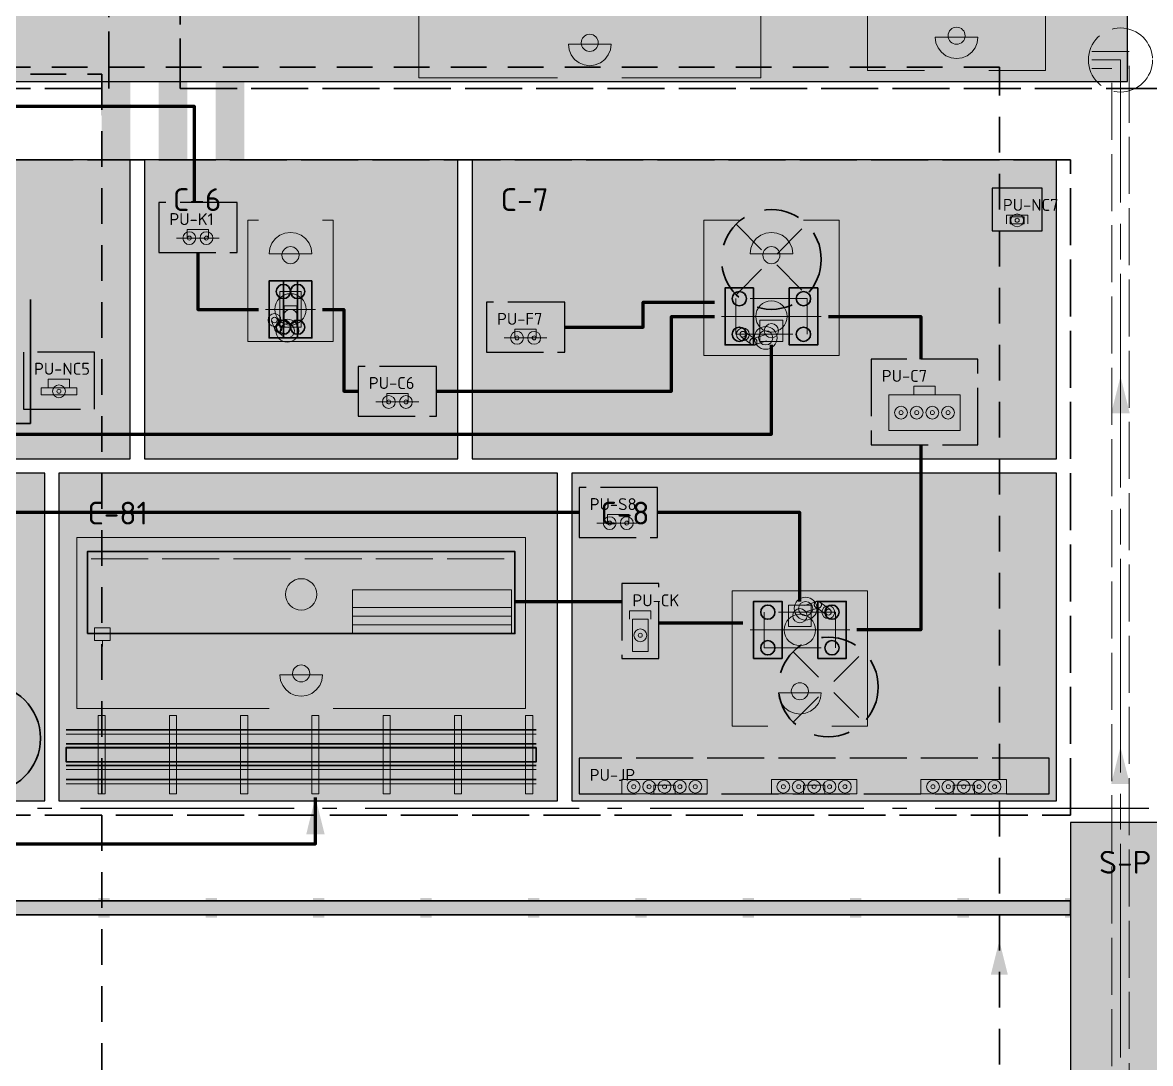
# Model space of a CAD drawing. Header units: millimetres. Extents: x 0 to 1189, y 0 to 841.
# Drawn here: x 534.4 to 613.6, y 586.6 to 659.6 of the extents above; entities that cross this region are included whole.
import ezdxf
from ezdxf.enums import TextEntityAlignment as Align

# ---------------------------------------------------------------- set-up
doc = ezdxf.new("R2010")
doc.units = ezdxf.units.MM
for name, pattern in [('FLUJO-TRAZOS', [4, 2.5, -1.5]), ('IRAM-E-TRAZOS', [5, 4, -1]), ('IRAM-F-TRAZO-PUNTO', [20, 15, -2, 1, -2])]:
    doc.linetypes.add(name, pattern=pattern)
for name, color, linetype, lineweight, true_color in [('A-AREA-TRABAJO', 30, 'CONTINUOUS', 13, 0xeb963c), ('A-DEFENSA', 2, 'CONTINUOUS', 35, 0xe6b400), ('A-EQUIPO', 30, 'CONTINUOUS', 35, 0xe67800), ('A-MAMPARA', 1, 'CONTINUOUS', 35, 0xc82828), ('A-PASILLO', 2, 'IRAM-E-TRAZOS', 35, 0xd7a500), ('A-PULMON', 6, 'IRAM-E-TRAZOS', 25, 0xdc00c8), ('A-SENDA', 2, 'CONTINUOUS', 25, 0xd7a500), ('A-ZONA-LOG', 5, 'IRAM-F-TRAZO-PUNTO', 25, 0x285ac8)]:
    doc.layers.add(name, color=color, linetype=linetype, lineweight=lineweight, true_color=true_color)
for name, color, linetype, lineweight in [('A-EJE', 1, 'IRAM-F-TRAZO-PUNTO', 18), ('A-EQUIPO-FINO', 8, 'CONTINUOUS', 13), ('A-EQUIPO-OCULTO', 8, 'IRAM-E-TRAZOS', 13), ('A-EQUIPO-RELLENO', 9, 'CONTINUOUS', 13), ('A-OPERARIO', 6, 'CONTINUOUS', 18), ('A-RELLENO', 9, 'CONTINUOUS', 13), ('A-SECTOR', 1, 'CONTINUOUS', 25), ('A-SECTOR-TXT', 1, 'CONTINUOUS', 25), ('A-TEXTO', 7, 'CONTINUOUS', 18), ('F-EFL-GAS', 4, 'FLUJO-TRAZOS', 35), ('F-EFL-LIQ', 34, 'FLUJO-TRAZOS', 35), ('F-MP', 5, 'CONTINUOUS', 70), ('F-RET', 8, 'FLUJO-TRAZOS', 18), ('F-SE', 30, 'CONTINUOUS', 70)]:
    doc.layers.add(name, color=color, linetype=linetype, lineweight=lineweight)
doc.styles.add('ISO3098', font='isocpeur.ttf')

msp = doc.modelspace()

# ---------------------------------------------------------------- hatches: boundary and pattern name
at = {"layer": 'A-DEFENSA', "true_color": 0xf5c800}
h = msp.add_hatch(color=7, dxfattribs=at)
h.dxf.hatch_style = 1
h.paths.add_polyline_path([(510, 597), (608, 597), (608, 598), (510, 598)])
at = {"layer": 'A-DEFENSA', "true_color": 0x1e1e1e}
h = msp.add_hatch(color=7, dxfattribs=at)
h.dxf.hatch_style = 1
h.paths.add_polyline_path([(539.754, 596.8), (540.554, 596.8), (540.554, 598.2), (539.754, 598.2)])
h = msp.add_hatch(color=7, dxfattribs=at)
h.dxf.hatch_style = 1
h.paths.add_polyline_path([(547.292, 596.8), (548.092, 596.8), (548.092, 598.2), (547.292, 598.2)])
h = msp.add_hatch(color=7, dxfattribs=at)
h.dxf.hatch_style = 1
h.paths.add_polyline_path([(554.831, 596.8), (555.631, 596.8), (555.631, 598.2), (554.831, 598.2)])
h = msp.add_hatch(color=7, dxfattribs=at)
h.dxf.hatch_style = 1
h.paths.add_polyline_path([(562.369, 596.8), (563.169, 596.8), (563.169, 598.2), (562.369, 598.2)])
h = msp.add_hatch(color=7, dxfattribs=at)
h.dxf.hatch_style = 1
h.paths.add_polyline_path([(569.908, 596.8), (570.708, 596.8), (570.708, 598.2), (569.908, 598.2)])
h = msp.add_hatch(color=7, dxfattribs=at)
h.dxf.hatch_style = 1
h.paths.add_polyline_path([(577.446, 596.8), (578.246, 596.8), (578.246, 598.2), (577.446, 598.2)])
h = msp.add_hatch(color=7, dxfattribs=at)
h.dxf.hatch_style = 1
h.paths.add_polyline_path([(584.985, 596.8), (585.785, 596.8), (585.785, 598.2), (584.985, 598.2)])
h = msp.add_hatch(color=7, dxfattribs=at)
h.dxf.hatch_style = 1
h.paths.add_polyline_path([(592.523, 596.8), (593.323, 596.8), (593.323, 598.2), (592.523, 598.2)])
h = msp.add_hatch(color=7, dxfattribs=at)
h.dxf.hatch_style = 1
h.paths.add_polyline_path([(600.062, 596.8), (600.862, 596.8), (600.862, 598.2), (600.062, 598.2)])
h = msp.add_hatch(color=7, dxfattribs=at)
h.dxf.hatch_style = 1
h.paths.add_polyline_path([(607.6, 596.8), (608.4, 596.8), (608.4, 598.2), (607.6, 598.2)])
at = {"layer": 'A-EQUIPO-RELLENO', "true_color": 0xffffff}
h = msp.add_hatch(color=7, dxfattribs=at)
h.dxf.hatch_style = 1
h.paths.add_polyline_path([(574.85, 658.2), (574.83, 658.355), (574.77, 658.5), (574.674, 658.624), (574.55, 658.72), (574.405, 658.78), (574.25, 658.8), (574.095, 658.78), (573.95, 658.72), (573.826, 658.624), (573.73, 658.5), (573.67, 658.355), (573.65, 658.2), (573.67, 658.045), (573.73, 657.9), (573.826, 657.776), (573.95, 657.68), (574.095, 657.62), (574.25, 657.6), (574.405, 657.62), (574.55, 657.68), (574.674, 657.776), (574.77, 657.9), (574.83, 658.045)])
h = msp.add_hatch(color=7, dxfattribs=at)
h.dxf.hatch_style = 1
h.paths.add_polyline_path([(600.6, 658.7), (600.58, 658.855), (600.52, 659), (600.424, 659.124), (600.3, 659.22), (600.155, 659.28), (600, 659.3), (599.845, 659.28), (599.7, 659.22), (599.576, 659.124), (599.48, 659), (599.42, 658.855), (599.4, 658.7), (599.42, 658.545), (599.48, 658.4), (599.576, 658.276), (599.7, 658.18), (599.845, 658.12), (600, 658.1), (600.155, 658.12), (600.3, 658.18), (600.424, 658.276), (600.52, 658.4), (600.58, 658.545)])
at = {"layer": 'A-EQUIPO-RELLENO', "true_color": 0xfae1f5}
h = msp.add_hatch(color=7, dxfattribs=at)
h.dxf.hatch_style = 1
h.paths.add_polyline_path([(572.75, 658.1), (572.801, 657.712), (572.951, 657.35), (573.189, 657.039), (573.5, 656.801), (573.862, 656.651), (574.25, 656.6), (574.638, 656.651), (575, 656.801), (575.311, 657.039), (575.549, 657.35), (575.699, 657.712), (575.75, 658.1), (572.75, 658.1)])
h = msp.add_hatch(color=7, dxfattribs=at)
h.dxf.hatch_style = 1
h.paths.add_polyline_path([(598.5, 658.6), (598.551, 658.212), (598.701, 657.85), (598.939, 657.539), (599.25, 657.301), (599.612, 657.151), (600, 657.1), (600.388, 657.151), (600.75, 657.301), (601.061, 657.539), (601.299, 657.85), (601.449, 658.212), (601.5, 658.6), (598.5, 658.6)])
at = {"layer": 'A-EQUIPO-RELLENO', "true_color": 0xfaf0fa}
h = msp.add_hatch(color=7, dxfattribs=at)
h.dxf.hatch_style = 1
h.paths.add_polyline_path([(603.75, 646), (604.75, 646), (604.75, 645.5), (603.75, 645.5)])
h = msp.add_hatch(color=7, dxfattribs=at)
h.dxf.hatch_style = 1
h.paths.add_polyline_path([(545.25, 644.5), (548.25, 644.5), (548.25, 644.5), (545.25, 644.5)])
at = {"layer": 'A-EQUIPO-RELLENO', "true_color": 0xfae1f5}
h = msp.add_hatch(color=7, dxfattribs=at)
h.dxf.hatch_style = 1
h.paths.add_polyline_path([(554.75, 643.4), (554.699, 643.788), (554.549, 644.15), (554.311, 644.461), (554, 644.699), (553.638, 644.849), (553.25, 644.9), (552.862, 644.849), (552.5, 644.699), (552.189, 644.461), (551.951, 644.15), (551.801, 643.788), (551.75, 643.4), (554.75, 643.4)])
h = msp.add_hatch(color=7, dxfattribs=at)
h.dxf.hatch_style = 1
h.paths.add_polyline_path([(588.5, 643.4), (588.449, 643.788), (588.299, 644.15), (588.061, 644.461), (587.75, 644.699), (587.388, 644.849), (587, 644.9), (586.612, 644.849), (586.25, 644.699), (585.939, 644.461), (585.701, 644.15), (585.551, 643.788), (585.5, 643.4), (588.5, 643.4)])
at = {"layer": 'A-EQUIPO-RELLENO', "true_color": 0xffffff}
h = msp.add_hatch(color=7, dxfattribs=at)
h.dxf.hatch_style = 1
h.paths.add_polyline_path([(552.65, 643.3), (552.67, 643.145), (552.73, 643), (552.826, 642.876), (552.95, 642.78), (553.095, 642.72), (553.25, 642.7), (553.405, 642.72), (553.55, 642.78), (553.674, 642.876), (553.77, 643), (553.83, 643.145), (553.85, 643.3), (553.83, 643.455), (553.77, 643.6), (553.674, 643.724), (553.55, 643.82), (553.405, 643.88), (553.25, 643.9), (553.095, 643.88), (552.95, 643.82), (552.826, 643.724), (552.73, 643.6), (552.67, 643.455)])
h = msp.add_hatch(color=7, dxfattribs=at)
h.dxf.hatch_style = 1
h.paths.add_polyline_path([(586.4, 643.3), (586.42, 643.145), (586.48, 643), (586.576, 642.876), (586.7, 642.78), (586.845, 642.72), (587, 642.7), (587.155, 642.72), (587.3, 642.78), (587.424, 642.876), (587.52, 643), (587.58, 643.145), (587.6, 643.3), (587.58, 643.455), (587.52, 643.6), (587.424, 643.724), (587.3, 643.82), (587.155, 643.88), (587, 643.9), (586.845, 643.88), (586.7, 643.82), (586.576, 643.724), (586.48, 643.6), (586.42, 643.455)])
at = {"layer": 'A-EQUIPO-RELLENO', "true_color": 0xcdd0d4}
h = msp.add_hatch(color=7, dxfattribs=at)
h.dxf.hatch_style = 1
h.paths.add_polyline_path([(553.75, 641.5), (551.75, 641.5), (551.75, 637.5), (553.75, 637.5)])
h = msp.add_hatch(color=7, dxfattribs=at)
h.dxf.hatch_style = 1
h.paths.add_polyline_path([(554.75, 641.5), (552.75, 641.5), (552.75, 637.5), (554.75, 637.5)])
h = msp.add_hatch(color=7, dxfattribs=at)
h.dxf.hatch_style = 1
h.paths.add_polyline_path([(585.75, 641), (583.75, 641), (583.75, 637), (585.75, 637)])
h = msp.add_hatch(color=7, dxfattribs=at)
h.dxf.hatch_style = 1
h.paths.add_polyline_path([(590.25, 641), (588.25, 641), (588.25, 637), (590.25, 637)])
at = {"layer": 'A-EQUIPO-RELLENO', "true_color": 0xeeeeee}
h = msp.add_hatch(color=7, dxfattribs=at)
h.dxf.hatch_style = 1
h.paths.add_polyline_path([(553.7, 639.75), (552.8, 639.75), (552.8, 638.25), (553.7, 638.25)])
h = msp.add_hatch(color=7, dxfattribs=at)
h.dxf.hatch_style = 1
h.paths.add_polyline_path([(587.8, 638.75), (586.2, 638.75), (586.2, 637.25), (587.8, 637.25)])
at = {"layer": 'A-EQUIPO-RELLENO', "true_color": 0xfaf0fa}
h = msp.add_hatch(color=7, dxfattribs=at)
h.dxf.hatch_style = 1
h.paths.add_polyline_path([(568.25, 637.5), (571.25, 637.5), (571.25, 637.5), (568.25, 637.5)])
h = msp.add_hatch(color=7, dxfattribs=at)
h.dxf.hatch_style = 1
h.paths.add_polyline_path([(535.75, 633.5), (538.25, 633.5), (538.25, 634), (535.75, 634)])
h = msp.add_hatch(color=7, dxfattribs=at)
h.dxf.hatch_style = 1
h.paths.add_polyline_path([(595.25, 631), (600.25, 631), (600.25, 633.5), (595.25, 633.5)])
h = msp.add_hatch(color=7, dxfattribs=at)
h.dxf.hatch_style = 1
h.paths.add_polyline_path([(559.25, 633), (562.25, 633), (562.25, 633), (559.25, 633)])
h = msp.add_hatch(color=7, dxfattribs=at)
h.dxf.hatch_style = 1
h.paths.add_polyline_path([(574.75, 624.5), (577.75, 624.5), (577.75, 624.5), (574.75, 624.5)])
at = {"layer": 'A-EQUIPO-RELLENO', "true_color": 0xeedec0}
h = msp.add_hatch(color=7, dxfattribs=at)
h.dxf.hatch_style = 1
h.paths.add_polyline_path([(539, 616.75), (569, 616.75), (569, 622.5), (539, 622.5)])
at = {"layer": 'A-EQUIPO-RELLENO', "true_color": 0xcdd0d4}
h = msp.add_hatch(color=7, dxfattribs=at)
h.dxf.hatch_style = 1
h.paths.add_polyline_path([(585.75, 615), (587.75, 615), (587.75, 619), (585.75, 619)])
at = {"layer": 'A-EQUIPO-RELLENO', "true_color": 0xeeeeee}
h = msp.add_hatch(color=7, dxfattribs=at)
h.dxf.hatch_style = 1
h.paths.add_polyline_path([(588.2, 617.25), (589.8, 617.25), (589.8, 618.75), (588.2, 618.75)])
at = {"layer": 'A-EQUIPO-RELLENO', "true_color": 0xcdd0d4}
h = msp.add_hatch(color=7, dxfattribs=at)
h.dxf.hatch_style = 1
h.paths.add_polyline_path([(590.25, 615), (592.25, 615), (592.25, 619), (590.25, 619)])
at = {"layer": 'A-EQUIPO-RELLENO', "true_color": 0xfaf0fa}
h = msp.add_hatch(color=7, dxfattribs=at)
h.dxf.hatch_style = 1
h.paths.add_polyline_path([(577.25, 615.5), (578.35, 615.5), (578.35, 617.75), (577.25, 617.75)])
at = {"layer": 'A-EQUIPO-RELLENO', "true_color": 0xcdd0d4}
h = msp.add_hatch(color=7, dxfattribs=at)
h.dxf.hatch_style = 1
h.paths.add_polyline_path([(539.5, 616.25), (540.6, 616.25), (540.6, 617.15), (539.5, 617.15)])
at = {"layer": 'A-EQUIPO-RELLENO', "true_color": 0xffffff}
h = msp.add_hatch(color=7, dxfattribs=at)
h.dxf.hatch_style = 1
h.paths.add_polyline_path([(554.6, 613.95), (554.58, 614.105), (554.52, 614.25), (554.424, 614.374), (554.3, 614.47), (554.155, 614.53), (554, 614.55), (553.845, 614.53), (553.7, 614.47), (553.576, 614.374), (553.48, 614.25), (553.42, 614.105), (553.4, 613.95), (553.42, 613.795), (553.48, 613.65), (553.576, 613.526), (553.7, 613.43), (553.845, 613.37), (554, 613.35), (554.155, 613.37), (554.3, 613.43), (554.424, 613.526), (554.52, 613.65), (554.58, 613.795)])
at = {"layer": 'A-EQUIPO-RELLENO', "true_color": 0xfae1f5}
h = msp.add_hatch(color=7, dxfattribs=at)
h.dxf.hatch_style = 1
h.paths.add_polyline_path([(552.5, 613.85), (552.551, 613.462), (552.701, 613.1), (552.939, 612.789), (553.25, 612.551), (553.612, 612.401), (554, 612.35), (554.388, 612.401), (554.75, 612.551), (555.061, 612.789), (555.299, 613.1), (555.449, 613.462), (555.5, 613.85), (552.5, 613.85)])
at = {"layer": 'A-EQUIPO-RELLENO', "true_color": 0xe1e6ec}
h = msp.add_hatch(color=7, dxfattribs=at)
h.dxf.hatch_style = 1
h.paths.add_polyline_path([(535.7, 609.4), (535.571, 610.384), (535.191, 611.3), (534.587, 612.087), (533.8, 612.691), (532.884, 613.071), (531.9, 613.2), (530.916, 613.071), (530, 612.691), (529.213, 612.087), (528.609, 611.3), (528.229, 610.384), (528.1, 609.4), (528.229, 608.416), (528.609, 607.5), (529.213, 606.713), (530, 606.109), (530.916, 605.729), (531.9, 605.6), (532.884, 605.729), (533.8, 606.109), (534.587, 606.713), (535.191, 607.5), (535.571, 608.416)])
at = {"layer": 'A-EQUIPO-RELLENO', "true_color": 0xffffff}
h = msp.add_hatch(color=7, dxfattribs=at)
h.dxf.hatch_style = 1
h.paths.add_polyline_path([(589.6, 612.7), (589.58, 612.855), (589.52, 613), (589.424, 613.124), (589.3, 613.22), (589.155, 613.28), (589, 613.3), (588.845, 613.28), (588.7, 613.22), (588.576, 613.124), (588.48, 613), (588.42, 612.855), (588.4, 612.7), (588.42, 612.545), (588.48, 612.4), (588.576, 612.276), (588.7, 612.18), (588.845, 612.12), (589, 612.1), (589.155, 612.12), (589.3, 612.18), (589.424, 612.276), (589.52, 612.4), (589.58, 612.545)])
at = {"layer": 'A-EQUIPO-RELLENO', "true_color": 0xfae1f5}
h = msp.add_hatch(color=7, dxfattribs=at)
h.dxf.hatch_style = 1
h.paths.add_polyline_path([(587.5, 612.6), (587.551, 612.212), (587.701, 611.85), (587.939, 611.539), (588.25, 611.301), (588.612, 611.151), (589, 611.1), (589.388, 611.151), (589.75, 611.301), (590.061, 611.539), (590.299, 611.85), (590.449, 612.212), (590.5, 612.6), (587.5, 612.6)])
at = {"layer": 'A-EQUIPO-RELLENO', "true_color": 0xcdd0d4}
h = msp.add_hatch(color=7, dxfattribs=at)
h.dxf.hatch_style = 1
h.paths.add_polyline_path([(540.25, 611), (539.75, 611), (539.75, 605.5), (540.25, 605.5)])
h = msp.add_hatch(color=7, dxfattribs=at)
h.dxf.hatch_style = 1
h.paths.add_polyline_path([(545.25, 611), (544.75, 611), (544.75, 605.5), (545.25, 605.5)])
h = msp.add_hatch(color=7, dxfattribs=at)
h.dxf.hatch_style = 1
h.paths.add_polyline_path([(550.25, 611), (549.75, 611), (549.75, 605.5), (550.25, 605.5)])
h = msp.add_hatch(color=7, dxfattribs=at)
h.dxf.hatch_style = 1
h.paths.add_polyline_path([(555.25, 611), (554.75, 611), (554.75, 605.5), (555.25, 605.5)])
h = msp.add_hatch(color=7, dxfattribs=at)
h.dxf.hatch_style = 1
h.paths.add_polyline_path([(560.25, 611), (559.75, 611), (559.75, 605.5), (560.25, 605.5)])
h = msp.add_hatch(color=7, dxfattribs=at)
h.dxf.hatch_style = 1
h.paths.add_polyline_path([(565.25, 611), (564.75, 611), (564.75, 605.5), (565.25, 605.5)])
h = msp.add_hatch(color=7, dxfattribs=at)
h.dxf.hatch_style = 1
h.paths.add_polyline_path([(570.25, 611), (569.75, 611), (569.75, 605.5), (570.25, 605.5)])
at = {"layer": 'A-EQUIPO-RELLENO', "true_color": 0x969ba0}
h = msp.add_hatch(color=7, dxfattribs=at)
h.dxf.hatch_style = 1
h.paths.add_polyline_path([(570.5, 608.75), (537.5, 608.75), (537.5, 607.75), (570.5, 607.75)])
at = {"layer": 'A-EQUIPO-RELLENO', "true_color": 0xfaf0fa}
h = msp.add_hatch(color=7, dxfattribs=at)
h.dxf.hatch_style = 1
h.paths.add_polyline_path([(576.5, 606.5), (582.5, 606.5), (582.5, 605.5), (576.5, 605.5)])
h = msp.add_hatch(color=7, dxfattribs=at)
h.dxf.hatch_style = 1
h.paths.add_polyline_path([(587, 606.5), (593, 606.5), (593, 605.5), (587, 605.5)])
h = msp.add_hatch(color=7, dxfattribs=at)
h.dxf.hatch_style = 1
h.paths.add_polyline_path([(597.5, 606.5), (603.5, 606.5), (603.5, 605.5), (597.5, 605.5)])
at = {"layer": 'A-RELLENO', "true_color": 0xfde4c8}
h = msp.add_hatch(color=7, dxfattribs=at)
h.dxf.hatch_style = 1
h.paths.add_polyline_path([(508.5, 655.5), (612, 655.5), (612, 678), (508.5, 678)])
h = msp.add_hatch(color=7, dxfattribs=at)
h.dxf.hatch_style = 1
h.paths.add_polyline_path([(511, 629), (542, 629), (542, 650), (511, 650)])
h = msp.add_hatch(color=7, dxfattribs=at)
h.dxf.hatch_style = 1
h.paths.add_polyline_path([(543, 629), (565, 629), (565, 650), (543, 650)])
h = msp.add_hatch(color=7, dxfattribs=at)
h.dxf.hatch_style = 1
h.paths.add_polyline_path([(566, 629), (607, 629), (607, 650), (566, 650)])
h = msp.add_hatch(color=7, dxfattribs=at)
h.dxf.hatch_style = 1
h.paths.add_polyline_path([(511, 605), (536, 605), (536, 628), (511, 628)])
h = msp.add_hatch(color=7, dxfattribs=at)
h.dxf.hatch_style = 1
h.paths.add_polyline_path([(537, 605), (572, 605), (572, 628), (537, 628)])
h = msp.add_hatch(color=7, dxfattribs=at)
h.dxf.hatch_style = 1
h.paths.add_polyline_path([(573, 605), (607, 605), (607, 628), (573, 628)])
at = {"layer": 'A-RELLENO', "true_color": 0xfad7cd}
h = msp.add_hatch(color=7, dxfattribs=at)
h.dxf.hatch_style = 1
h.paths.add_polyline_path([(608, 493.5), (673, 493.5), (673, 603.5), (608, 603.5)])
at = {"layer": 'A-SENDA', "true_color": 0xd7a500}
h = msp.add_hatch(color=7, dxfattribs=at)
h.dxf.hatch_style = 1
h.paths.add_polyline_path([(540, 649.5), (542, 649.5), (542, 656.75), (540, 656.75)])
h = msp.add_hatch(color=7, dxfattribs=at)
h.dxf.hatch_style = 1
h.paths.add_polyline_path([(544, 649.5), (546, 649.5), (546, 656.75), (544, 656.75)])
h = msp.add_hatch(color=7, dxfattribs=at)
h.dxf.hatch_style = 1
h.paths.add_polyline_path([(548, 649.5), (550, 649.5), (550, 656.75), (548, 656.75)])
h = msp.add_hatch(color=7, dxfattribs=at)
h.dxf.hatch_style = 1
h.paths.add_polyline_path([(608, 595), (615, 595), (615, 597), (608, 597)])
h = msp.add_hatch(color=7, dxfattribs=at)
h.dxf.hatch_style = 1
h.paths.add_polyline_path([(608, 591), (615, 591), (615, 593), (608, 593)])
h = msp.add_hatch(color=7, dxfattribs=at)
h.dxf.hatch_style = 1
h.paths.add_polyline_path([(608, 587), (615, 587), (615, 589), (608, 589)])
at = {"layer": 'F-EFL-LIQ', "true_color": 0x8c501e}
h = msp.add_hatch(color=7, dxfattribs=at)
h.dxf.hatch_style = 1
h.paths.add_polyline_path([(544.3, 656.5), (546.7, 655.9), (546.7, 657.1)])
h = msp.add_hatch(color=7, dxfattribs=at)
h.dxf.hatch_style = 1
h.paths.add_polyline_path([(574.3, 656.5), (576.7, 655.9), (576.7, 657.1)])
h = msp.add_hatch(color=7, dxfattribs=at)
h.dxf.hatch_style = 1
h.paths.add_polyline_path([(540, 640.8), (540.6, 643.2), (539.4, 643.2)])
h = msp.add_hatch(color=7, dxfattribs=at)
h.dxf.hatch_style = 1
h.paths.add_polyline_path([(603, 625.2), (602.4, 622.8), (603.6, 622.8)])
h = msp.add_hatch(color=7, dxfattribs=at)
h.dxf.hatch_style = 1
h.paths.add_polyline_path([(540, 610.8), (540.6, 613.2), (539.4, 613.2)])
h = msp.add_hatch(color=7, dxfattribs=at)
h.dxf.hatch_style = 1
h.paths.add_polyline_path([(603, 595.2), (602.4, 592.8), (603.6, 592.8)])
at = {"layer": 'F-MP', "true_color": 0x0046c8}
h = msp.add_hatch(color=7, dxfattribs=at)
h.dxf.hatch_style = 1
h.paths.add_polyline_path([(542.55, 653.75), (539.95, 654.4), (539.95, 653.1)])
h = msp.add_hatch(color=7, dxfattribs=at)
h.dxf.hatch_style = 1
h.paths.add_polyline_path([(546.5, 647), (547.15, 649.6), (545.85, 649.6)])
h = msp.add_hatch(color=7, dxfattribs=at)
h.dxf.hatch_style = 1
h.paths.add_polyline_path([(555, 605.25), (554.35, 602.65), (555.65, 602.65)])
at = {"layer": 'F-RET', "true_color": 0x969696}
h = msp.add_hatch(color=7, dxfattribs=at)
h.dxf.hatch_style = 1
h.paths.add_polyline_path([(609.5, 657), (612.1, 656.35), (612.1, 657.65)])
h = msp.add_hatch(color=7, dxfattribs=at)
h.dxf.hatch_style = 1
h.paths.add_polyline_path([(611.5, 634.8), (610.85, 632.2), (612.15, 632.2)])
h = msp.add_hatch(color=7, dxfattribs=at)
h.dxf.hatch_style = 1
h.paths.add_polyline_path([(611.5, 608.8), (610.85, 606.2), (612.15, 606.2)])
at = {"layer": 'F-SE', "true_color": 0xeb7800}
h = msp.add_hatch(color=7, dxfattribs=at)
h.dxf.hatch_style = 1
h.paths.add_polyline_path([(583, 640), (580.4, 640.65), (580.4, 639.35)])
h = msp.add_hatch(color=7, dxfattribs=at)
h.dxf.hatch_style = 1
h.paths.add_polyline_path([(551, 639.5), (548.4, 640.15), (548.4, 638.85)])
h = msp.add_hatch(color=7, dxfattribs=at)
h.dxf.hatch_style = 1
h.paths.add_polyline_path([(583, 639), (580.4, 639.65), (580.4, 638.35)])
h = msp.add_hatch(color=7, dxfattribs=at)
h.dxf.hatch_style = 1
h.paths.add_polyline_path([(597.5, 636), (598.15, 638.6), (596.85, 638.6)])
h = msp.add_hatch(color=7, dxfattribs=at)
h.dxf.hatch_style = 1
h.paths.add_polyline_path([(587, 637), (586.35, 634.4), (587.65, 634.4)])
h = msp.add_hatch(color=7, dxfattribs=at)
h.dxf.hatch_style = 1
h.paths.add_polyline_path([(558, 633.75), (555.4, 634.4), (555.4, 633.1)])
h = msp.add_hatch(color=7, dxfattribs=at)
h.dxf.hatch_style = 1
h.paths.add_polyline_path([(548.55, 630.75), (545.95, 631.4), (545.95, 630.1)])
h = msp.add_hatch(color=7, dxfattribs=at)
h.dxf.hatch_style = 1
h.paths.add_polyline_path([(570.55, 630.75), (567.95, 631.4), (567.95, 630.1)])
h = msp.add_hatch(color=7, dxfattribs=at)
h.dxf.hatch_style = 1
h.paths.add_polyline_path([(550.2, 625.25), (552.8, 624.6), (552.8, 625.9)])
h = msp.add_hatch(color=7, dxfattribs=at)
h.dxf.hatch_style = 1
h.paths.add_polyline_path([(579, 625.25), (581.6, 624.6), (581.6, 625.9)])
h = msp.add_hatch(color=7, dxfattribs=at)
h.dxf.hatch_style = 1
h.paths.add_polyline_path([(576.5, 619), (573.9, 619.65), (573.9, 618.35)])
h = msp.add_hatch(color=7, dxfattribs=at)
h.dxf.hatch_style = 1
h.paths.add_polyline_path([(585, 617.5), (582.4, 618.15), (582.4, 616.85)])
h = msp.add_hatch(color=7, dxfattribs=at)
h.dxf.hatch_style = 1
h.paths.add_polyline_path([(593, 617), (595.6, 616.35), (595.6, 617.65)])

# ---------------------------------------------------------------- linework, layer by layer
at = {"layer": 'A-AREA-TRABAJO'}
for p, q in [((593.75, 656.25), (597.75, 656.25)), ((602.25, 656.25), (606.25, 656.25)), ((562.25, 655.75), (572, 655.75)), ((576.5, 655.75), (586.25, 655.75)), ((551, 645.75), (550.25, 645.75)), ((556.25, 645.75), (555.5, 645.75)), ((584.75, 645.75), (582.25, 645.75)), ((591.75, 645.75), (589.25, 645.75)), ((538.25, 611.5), (551.75, 611.5)), ((556.25, 611.5), (569.75, 611.5)), ((584.25, 610.25), (586.75, 610.25)), ((591.25, 610.25), (593.75, 610.25))]:
    msp.add_line(p, q, dxfattribs=at)
for points in [[(562.25, 655.75), (562.25, 667.75), (586.25, 667.75), (586.25, 655.75)], [(593.75, 656.25), (593.75, 667.75), (606.25, 667.75), (606.25, 656.25)], [(556.25, 645.75), (556.25, 637.25), (550.25, 637.25), (550.25, 645.75)], [(591.75, 645.75), (591.75, 636.25), (582.25, 636.25), (582.25, 645.75)], [(538.25, 611.5), (538.25, 623.5), (569.75, 623.5), (569.75, 611.5)], [(584.25, 610.25), (584.25, 619.75), (593.75, 619.75), (593.75, 610.25)]]:
    msp.add_lwpolyline(points, dxfattribs=at)
at = {"layer": 'A-DEFENSA'}
for p, q in [((510, 598), (608, 598)), ((510, 597), (608, 597))]:
    msp.add_line(p, q, dxfattribs=at)
at = {"layer": 'A-EJE'}
for p, q in [((555, 639.5), (551.5, 639.5)), ((590.5, 639), (583.5, 639)), ((585.5, 617), (592.5, 617))]:
    msp.add_line(p, q, dxfattribs=at)
msp.add_lwpolyline([(641, 507), (611.5, 507), (611.5, 657), (609.5, 657)], dxfattribs=at)
at = {"layer": 'A-EQUIPO'}
for p, q in [((570.5, 610), (537.5, 610)), ((570.5, 609), (537.5, 609)), ((570.5, 607.5), (537.5, 607.5)), ((570.5, 606.5), (537.5, 606.5))]:
    msp.add_line(p, q, dxfattribs=at)
for points in [[(553.75, 641.5), (551.75, 641.5), (551.75, 637.5), (553.75, 637.5)], [(554.75, 641.5), (552.75, 641.5), (552.75, 637.5), (554.75, 637.5)], [(585.75, 641), (583.75, 641), (583.75, 637), (585.75, 637)], [(590.25, 641), (588.25, 641), (588.25, 637), (590.25, 637)], [(539, 616.75), (569, 616.75), (569, 622.5), (539, 622.5)], [(585.75, 615), (587.75, 615), (587.75, 619), (585.75, 619)], [(590.25, 615), (592.25, 615), (592.25, 619), (590.25, 619)], [(570.5, 608.75), (537.5, 608.75), (537.5, 607.75), (570.5, 607.75)]]:
    msp.add_lwpolyline(points, close=True, dxfattribs=at)
for centre, radius in [((552.75, 640.75), 0.5), ((553.75, 640.75), 0.5), ((584.75, 640.25), 0.5), ((589.25, 640.25), 0.5), ((552.75, 638.25), 0.5), ((553.75, 638.25), 0.5), ((584.75, 637.75), 0.5), ((589.25, 637.75), 0.5), ((586.75, 618.25), 0.5), ((591.25, 618.25), 0.5), ((586.75, 615.75), 0.5), ((591.25, 615.75), 0.5), ((531.9, 609.4), 3.8)]:
    msp.add_circle(centre, radius, dxfattribs=at)
at = {"layer": 'A-EQUIPO-FINO'}
for p, q in [((557.6, 618.569), (568.75, 618.569)), ((557.6, 617.962), (568.75, 617.962)), ((557.6, 617.356), (568.75, 617.356)), ((540.05, 616.25), (540.05, 615.85)), ((570.5, 609.7), (537.5, 609.7)), ((570.5, 608.7), (537.5, 608.7)), ((570.5, 607.2), (537.5, 607.2)), ((570.5, 606.2), (537.5, 606.2))]:
    msp.add_line(p, q, dxfattribs=at)
for points in [[(553.7, 639.75), (552.8, 639.75), (552.8, 638.25), (553.7, 638.25)], [(587.8, 638.75), (586.2, 638.75), (586.2, 637.25), (587.8, 637.25)], [(557.6, 616.75), (568.75, 616.75), (568.75, 619.825), (557.6, 619.825)], [(588.2, 617.25), (589.8, 617.25), (589.8, 618.75), (588.2, 618.75)], [(539.5, 616.25), (540.6, 616.25), (540.6, 617.15), (539.5, 617.15)], [(540.25, 611), (539.75, 611), (539.75, 605.5), (540.25, 605.5)], [(545.25, 611), (544.75, 611), (544.75, 605.5), (545.25, 605.5)], [(550.25, 611), (549.75, 611), (549.75, 605.5), (550.25, 605.5)], [(555.25, 611), (554.75, 611), (554.75, 605.5), (555.25, 605.5)], [(560.25, 611), (559.75, 611), (559.75, 605.5), (560.25, 605.5)], [(565.25, 611), (564.75, 611), (564.75, 605.5), (565.25, 605.5)], [(570.25, 611), (569.75, 611), (569.75, 605.5), (570.25, 605.5)]]:
    msp.add_lwpolyline(points, close=True, dxfattribs=at)
for centre, radius in [((604.25, 645.75), 0.45), ((604.25, 645.75), 0.14), ((546.15, 644.5), 0.45), ((546.15, 644.5), 0.14), ((547.35, 644.5), 0.45), ((547.35, 644.5), 0.14), ((552.125, 638.75), 0.45), ((552.125, 638.75), 0.2), ((553.25, 639), 0.5), ((553.025, 638), 0.8), ((553.025, 638), 0.5), ((585, 637.75), 0.45), ((586.6, 637.5), 0.8), ((587, 638), 0.5), ((569.15, 637.5), 0.45), ((569.15, 637.5), 0.14), ((570.35, 637.5), 0.45), ((570.35, 637.5), 0.14), ((585, 637.75), 0.2), ((586.6, 637.5), 0.5), ((537, 633.75), 0.45), ((537, 633.75), 0.14), ((560.15, 633), 0.45), ((561.35, 633), 0.45), ((560.15, 633), 0.14), ((561.35, 633), 0.14), ((596.1, 632.25), 0.45), ((597.2, 632.25), 0.45), ((598.3, 632.25), 0.45), ((599.4, 632.25), 0.45), ((596.1, 632.25), 0.14), ((597.2, 632.25), 0.14), ((598.3, 632.25), 0.14), ((599.4, 632.25), 0.14), ((575.65, 624.5), 0.45), ((575.65, 624.5), 0.14), ((576.85, 624.5), 0.45), ((576.85, 624.5), 0.14), ((589.4, 618.5), 0.8), ((589, 618), 0.5), ((589.4, 618.5), 0.5), ((591, 618.25), 0.45), ((591, 618.25), 0.2), ((577.8, 616.625), 0.45), ((577.8, 616.625), 0.14), ((577.34, 606), 0.45), ((578.42, 606), 0.45), ((579.5, 606), 0.45), ((580.58, 606), 0.45), ((581.66, 606), 0.45), ((587.84, 606), 0.45), ((588.92, 606), 0.45), ((590, 606), 0.45), ((591.08, 606), 0.45), ((592.16, 606), 0.45), ((598.34, 606), 0.45), ((599.42, 606), 0.45), ((600.5, 606), 0.45), ((601.58, 606), 0.45), ((602.66, 606), 0.45), ((577.34, 606), 0.14), ((578.42, 606), 0.14), ((579.5, 606), 0.14), ((580.58, 606), 0.14), ((581.66, 606), 0.14), ((587.84, 606), 0.14), ((588.92, 606), 0.14), ((590, 606), 0.14), ((591.08, 606), 0.14), ((592.16, 606), 0.14), ((598.34, 606), 0.14), ((599.42, 606), 0.14), ((600.5, 606), 0.14), ((601.58, 606), 0.14), ((602.66, 606), 0.14)]:
    msp.add_circle(centre, radius, dxfattribs=at)
at = {"layer": 'A-EQUIPO-OCULTO'}
for p, q in [((552.331, 638.84), (552.594, 638.24)), ((551.919, 638.66), (552.181, 638.06)), ((552.439, 638.369), (553.077, 638.219)), ((552.336, 637.931), (552.973, 637.781)), ((584.87, 637.567), (585.607, 637.042)), ((585.13, 637.933), (585.868, 637.408)), ((585.669, 637.439), (586.532, 637.714)), ((585.806, 637.011), (586.668, 637.286)), ((539.25, 622), (568.75, 622)), ((590.194, 618.989), (589.332, 618.714)), ((590.331, 618.561), (589.468, 618.286)), ((590.87, 618.067), (590.132, 618.592)), ((591.13, 618.433), (590.393, 618.958))]:
    msp.add_line(p, q, dxfattribs=at)
for points in [[(641, 507.6), (612.1, 507.6), (612.1, 657.6), (609.5, 657.6)], [(641, 506.4), (610.9, 506.4), (610.9, 656.4), (609.5, 656.4)]]:
    msp.add_lwpolyline(points, dxfattribs=at)
for points in [[(554, 640.75), (552.5, 640.75), (552.5, 638.25), (554, 638.25)], [(589.5, 640.25), (584.5, 640.25), (584.5, 637.75), (589.5, 637.75)], [(586.5, 615.75), (591.5, 615.75), (591.5, 618.25), (586.5, 618.25)]]:
    msp.add_lwpolyline(points, close=True, dxfattribs=at)
for centre, radius in [((611.5, 657), 2.25), ((552.388, 638.15), 0.25), ((585.737, 637.225), 0.25), ((590.262, 618.775), 0.25)]:
    msp.add_circle(centre, radius, dxfattribs=at)
at = {"layer": 'A-MAMPARA'}
msp.add_lwpolyline([(520.5, 640.2), (520.5, 631.5), (535, 631.5), (535, 640.2)], dxfattribs=at)
at = {"layer": 'A-OPERARIO'}
for p, q in [((603.5, 645.5), (603.5, 646.1)), ((603.5, 646.1), (605, 646.1)), ((605, 645.5), (605, 646.1)), ((546, 644.5), (546, 645.1)), ((546, 645.1), (547.5, 645.1)), ((547.5, 644.5), (547.5, 645.1)), ((569, 637.5), (569, 638.1)), ((569, 638.1), (570.5, 638.1)), ((570.5, 637.5), (570.5, 638.1)), ((536.25, 634), (536.25, 634.6)), ((536.25, 634.6), (537.75, 634.6)), ((537.75, 634), (537.75, 634.6)), ((597, 633.5), (597, 634.1)), ((597, 634.1), (598.5, 634.1)), ((598.5, 633.5), (598.5, 634.1)), ((560, 633), (560, 633.6)), ((560, 633.6), (561.5, 633.6)), ((561.5, 633), (561.5, 633.6)), ((575.5, 624.5), (575.5, 625.1)), ((575.5, 625.1), (577, 625.1)), ((577, 624.5), (577, 625.1)), ((577.05, 617.75), (577.05, 618.35)), ((577.05, 618.35), (578.55, 618.35)), ((578.55, 617.75), (578.55, 618.35)), ((578.75, 605.5), (578.75, 606.1)), ((578.75, 606.1), (580.25, 606.1)), ((580.25, 605.5), (580.25, 606.1)), ((589.25, 605.5), (589.25, 606.1)), ((589.25, 606.1), (590.75, 606.1)), ((590.75, 605.5), (590.75, 606.1)), ((599.75, 605.5), (599.75, 606.1)), ((599.75, 606.1), (601.25, 606.1)), ((601.25, 605.5), (601.25, 606.1))]:
    msp.add_line(p, q, dxfattribs=at)
for points in [[(572.75, 658.1), (572.801, 657.712), (572.951, 657.35), (573.189, 657.039), (573.5, 656.801), (573.862, 656.651), (574.25, 656.6), (574.638, 656.651), (575, 656.801), (575.311, 657.039), (575.549, 657.35), (575.699, 657.712), (575.75, 658.1)], [(598.5, 658.6), (598.551, 658.212), (598.701, 657.85), (598.939, 657.539), (599.25, 657.301), (599.612, 657.151), (600, 657.1), (600.388, 657.151), (600.75, 657.301), (601.061, 657.539), (601.299, 657.85), (601.449, 658.212), (601.5, 658.6)], [(603.75, 646), (604.75, 646), (604.75, 645.5), (603.75, 645.5)], [(545.25, 644.5), (548.25, 644.5), (548.25, 644.5), (545.25, 644.5)], [(554.75, 643.4), (554.699, 643.788), (554.549, 644.15), (554.311, 644.461), (554, 644.699), (553.638, 644.849), (553.25, 644.9), (552.862, 644.849), (552.5, 644.699), (552.189, 644.461), (551.951, 644.15), (551.801, 643.788), (551.75, 643.4)], [(588.5, 643.4), (588.449, 643.788), (588.299, 644.15), (588.061, 644.461), (587.75, 644.699), (587.388, 644.849), (587, 644.9), (586.612, 644.849), (586.25, 644.699), (585.939, 644.461), (585.701, 644.15), (585.551, 643.788), (585.5, 643.4)], [(568.25, 637.5), (571.25, 637.5), (571.25, 637.5), (568.25, 637.5)], [(535.75, 633.5), (538.25, 633.5), (538.25, 634), (535.75, 634)], [(595.25, 631), (600.25, 631), (600.25, 633.5), (595.25, 633.5)], [(559.25, 633), (562.25, 633), (562.25, 633), (559.25, 633)], [(574.75, 624.5), (577.75, 624.5), (577.75, 624.5), (574.75, 624.5)], [(577.25, 615.5), (578.35, 615.5), (578.35, 617.75), (577.25, 617.75)], [(552.5, 613.85), (552.551, 613.462), (552.701, 613.1), (552.939, 612.789), (553.25, 612.551), (553.612, 612.401), (554, 612.35), (554.388, 612.401), (554.75, 612.551), (555.061, 612.789), (555.299, 613.1), (555.449, 613.462), (555.5, 613.85)], [(587.5, 612.6), (587.551, 612.212), (587.701, 611.85), (587.939, 611.539), (588.25, 611.301), (588.612, 611.151), (589, 611.1), (589.388, 611.151), (589.75, 611.301), (590.061, 611.539), (590.299, 611.85), (590.449, 612.212), (590.5, 612.6)], [(576.5, 606.5), (582.5, 606.5), (582.5, 605.5), (576.5, 605.5)], [(587, 606.5), (593, 606.5), (593, 605.5), (587, 605.5)], [(597.5, 606.5), (603.5, 606.5), (603.5, 605.5), (597.5, 605.5)]]:
    msp.add_lwpolyline(points, close=True, dxfattribs=at)
for centre in [(574.25, 658.2), (600, 658.7), (553.25, 643.3), (587, 643.3), (554, 613.95), (589, 612.7)]:
    msp.add_circle(centre, 0.6, dxfattribs=at)
at = {"layer": 'A-PASILLO'}
for p, q in [((540.5, 655), (540.5, 678.5)), ((545.5, 678.5), (545.5, 655)), ((426, 655), (540.5, 655)), ((545.5, 655), (673, 655)), ((608, 650), (426, 650)), ((608, 604), (608, 650)), ((426, 604), (608, 604)), ((608, 598), (358, 598)), ((608, 597), (608, 598)), ((358, 597), (608, 597))]:
    msp.add_line(p, q, dxfattribs=at)
at = {"layer": 'A-PULMON'}
for points in [[(602.5, 645), (606, 645), (606, 648), (602.5, 648)], [(544, 643.5), (549.5, 643.5), (549.5, 647), (544, 647)], [(567, 636.5), (572.5, 636.5), (572.5, 640), (567, 640)], [(534.5, 632.5), (539.5, 632.5), (539.5, 636.5), (534.5, 636.5)], [(594, 630), (601.5, 630), (601.5, 636), (594, 636)], [(558, 632), (563.5, 632), (563.5, 635.5), (558, 635.5)], [(573.5, 623.5), (579, 623.5), (579, 627), (573.5, 627)], [(576.5, 615), (579.1, 615), (579.1, 620.25), (576.5, 620.25)], [(573.5, 605.5), (606.5, 605.5), (606.5, 608), (573.5, 608)]]:
    msp.add_lwpolyline(points, close=True, dxfattribs=at)
at = {"layer": 'A-SECTOR'}
for points in [[(508.5, 655.5), (612, 655.5), (612, 678), (508.5, 678)], [(511, 629), (542, 629), (542, 650), (511, 650)], [(543, 629), (565, 629), (565, 650), (543, 650)], [(566, 629), (607, 629), (607, 650), (566, 650)], [(511, 605), (536, 605), (536, 628), (511, 628)], [(537, 605), (572, 605), (572, 628), (537, 628)], [(573, 605), (607, 605), (607, 628), (573, 628)], [(608, 493.5), (673, 493.5), (673, 603.5), (608, 603.5)]]:
    msp.add_lwpolyline(points, close=True, dxfattribs=at)
at = {"layer": 'A-TEXTO'}
for centre in [(553.25, 639.5), (587, 639), (554, 619.5), (589, 617)]:
    msp.add_circle(centre, 1.1, dxfattribs=at)
at = {"layer": 'A-ZONA-LOG'}
msp.add_lwpolyline([(358.5, 604.5), (673.5, 604.5), (673.5, 700.5), (358.5, 700.5)], close=True, dxfattribs=at)
at = {"layer": 'F-EFL-GAS'}
for p, q in [((584.55, 640.55), (589.45, 645.45)), ((584.55, 645.45), (589.45, 640.55)), ((588.55, 610.55), (593.45, 615.45)), ((588.55, 615.45), (593.45, 610.55))]:
    msp.add_line(p, q, dxfattribs=at)
for centre in [(587, 643), (591, 613)]:
    msp.add_circle(centre, 3.5, dxfattribs=at)
at = {"layer": 'F-EFL-LIQ'}
for points in [[(486, 676), (486, 677), (499, 677), (499, 656), (540, 656), (540, 485), (585, 387)], [(567, 540), (567, 546.5), (603, 546.5), (603, 656.5), (486, 656.5), (486, 670)]]:
    msp.add_lwpolyline(points, dxfattribs=at)
at = {"layer": 'F-MP'}
for points in [[(344.5, 693.5), (344.5, 687), (355, 687), (355, 603), (423, 603), (423, 653.75), (546.5, 653.75), (546.5, 647)], [(268, 612.5), (268, 672), (334.5, 672), (334.5, 602), (555, 602), (555, 605.25)]]:
    msp.add_lwpolyline(points, dxfattribs=at)
at = {"layer": 'F-RET'}
msp.add_lwpolyline([(641, 507), (611.5, 507), (611.5, 657), (609.5, 657)], dxfattribs=at)
at = {"layer": 'F-SE'}
for points in [[(546.75, 643.5), (546.75, 639.5), (551, 639.5)], [(572.5, 638.25), (578, 638.25), (578, 640), (583, 640)], [(555.5, 639.5), (557, 639.5), (557, 633.75), (558, 633.75)], [(563.5, 633.75), (580, 633.75), (580, 639), (583, 639)], [(591, 639), (597.5, 639), (597.5, 636)], [(527.5, 633), (527.5, 630.75), (587, 630.75), (587, 637)], [(597.5, 630), (597.5, 617), (593, 617)], [(573.5, 625.25), (520, 625.25), (520, 622.5)], [(589, 619), (589, 625.25), (579, 625.25)], [(569, 619), (576.5, 619)], [(579.1, 617.5), (585, 617.5)]]:
    msp.add_lwpolyline(points, dxfattribs=at)

# ---------------------------------------------------------------- texts
at = {"layer": 'A-PULMON', "style": 'ISO3098'}
for s, p in [('PU-NC7', (603.25, 647.25)), ('PU-K1', (544.75, 646.25)), ('PU-F7', (567.75, 639.25)), ('PU-NC5', (535.25, 635.75)), ('PU-C7', (594.75, 635.25)), ('PU-C6', (558.75, 634.75)), ('PU-S8', (574.25, 626.25)), ('PU-CK', (577.25, 619.5)), ('PU-JP', (574.25, 607.25))]:
    msp.add_text(s, height=0.84, dxfattribs=at).set_placement(p, align=Align.TOP_LEFT)
at = {"layer": 'A-SECTOR-TXT', "style": 'ISO3098'}
for s, p in [('C-6', (545, 648)), ('C-7', (568, 648)), ('C-81', (539, 626)), ('C-8', (575, 626)), ('S-P', (610, 601.5))]:
    msp.add_text(s, height=1.6, dxfattribs=at).set_placement(p, align=Align.TOP_LEFT)

doc.saveas('drawing.dxf')
